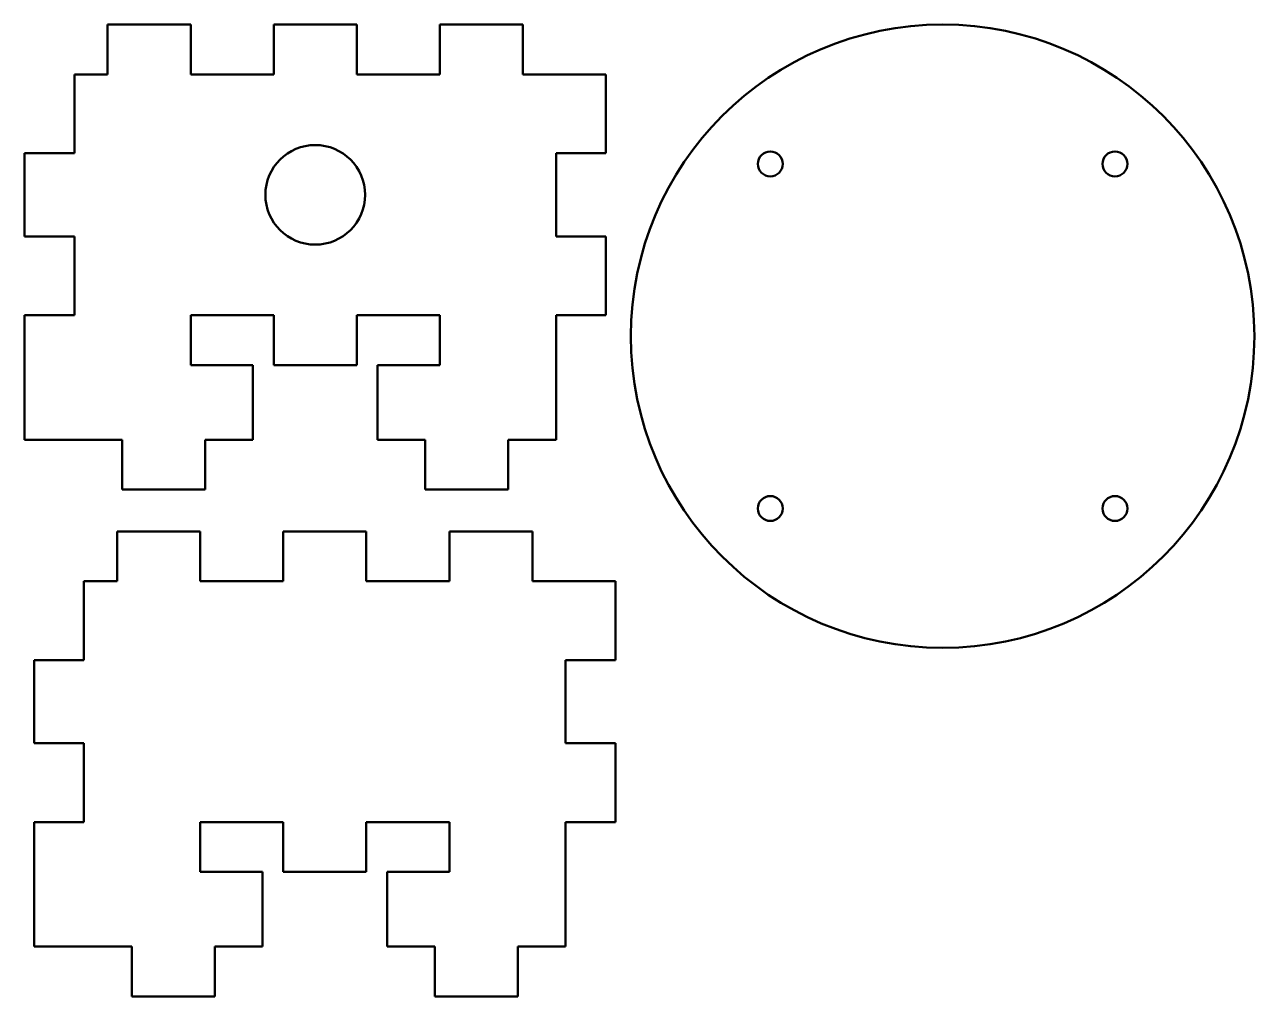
# Model space of a CAD drawing. Header units: millimetres. Extents: x 13 to 161, y 167 to 284.
import ezdxf

# ---------------------------------------------------------------- set-up
doc = ezdxf.new("R2010")
doc.units = ezdxf.units.MM
doc.layers.add('Visible (ISO)', color=7, linetype='Continuous', lineweight=50)

msp = doc.modelspace()

# ---------------------------------------------------------------- linework, layer by layer
at = {"layer": 'Visible (ISO)'}
for p, q in [((22.83, 284.48), (32.83, 284.48)), ((22.83, 278.48), (22.83, 284.48)), ((32.83, 284.48), (32.83, 278.48)), ((42.83, 284.48), (52.83, 284.48)), ((42.83, 278.48), (42.83, 284.48)), ((52.83, 284.48), (52.83, 278.48)), ((62.83, 284.48), (72.83, 284.48)), ((62.83, 278.48), (62.83, 284.48)), ((72.83, 284.48), (72.83, 278.48)), ((18.83, 278.48), (22.83, 278.48)), ((18.83, 268.98), (18.83, 278.48)), ((32.83, 278.48), (42.83, 278.48)), ((52.83, 278.48), (62.83, 278.48)), ((72.83, 278.48), (82.83, 278.48)), ((82.83, 278.48), (82.83, 268.98)), ((12.83, 268.98), (18.83, 268.98)), ((12.83, 258.98), (12.83, 268.98)), ((76.83, 258.98), (76.83, 268.98)), ((76.83, 268.98), (82.83, 268.98)), ((18.83, 258.98), (12.83, 258.98)), ((18.83, 249.48), (18.83, 258.98)), ((82.83, 258.98), (76.83, 258.98)), ((82.83, 258.98), (82.83, 249.48)), ((18.83, 249.48), (12.83, 249.48)), ((12.83, 249.48), (12.83, 234.48)), ((32.83, 249.48), (32.83, 243.48)), ((42.83, 249.48), (32.83, 249.48)), ((42.83, 243.48), (42.83, 249.48)), ((52.83, 249.48), (52.83, 243.48)), ((62.83, 249.48), (52.83, 249.48)), ((62.83, 243.48), (62.83, 249.48)), ((76.83, 234.48), (76.83, 249.48)), ((82.83, 249.48), (76.83, 249.48)), ((40.33, 243.48), (32.83, 243.48)), ((40.33, 234.48), (40.33, 243.48)), ((52.83, 243.48), (42.83, 243.48)), ((62.83, 243.48), (55.33, 243.48)), ((55.33, 243.48), (55.33, 234.48)), ((12.83, 234.48), (24.58, 234.48)), ((24.58, 234.48), (24.58, 228.48)), ((34.58, 228.48), (34.58, 234.48)), ((34.58, 234.48), (40.33, 234.48)), ((55.33, 234.48), (61.08, 234.48)), ((61.08, 234.48), (61.08, 228.48)), ((71.08, 228.48), (71.08, 234.48)), ((71.08, 234.48), (76.83, 234.48)), ((24.58, 228.48), (34.58, 228.48)), ((61.08, 228.48), (71.08, 228.48)), ((23.98, 223.43), (33.98, 223.43)), ((23.98, 217.43), (23.98, 223.43)), ((33.98, 223.43), (33.98, 217.43)), ((43.98, 223.43), (53.98, 223.43)), ((43.98, 217.43), (43.98, 223.43)), ((53.98, 223.43), (53.98, 217.43)), ((63.98, 223.43), (73.98, 223.43)), ((63.98, 217.43), (63.98, 223.43)), ((73.98, 223.43), (73.98, 217.43)), ((19.98, 217.43), (23.98, 217.43)), ((19.98, 207.93), (19.98, 217.43)), ((33.98, 217.43), (43.98, 217.43)), ((53.98, 217.43), (63.98, 217.43)), ((73.98, 217.43), (83.98, 217.43)), ((83.98, 217.43), (83.98, 207.93)), ((13.98, 207.93), (19.98, 207.93)), ((13.98, 197.93), (13.98, 207.93)), ((77.98, 197.93), (77.98, 207.93)), ((77.98, 207.93), (83.98, 207.93)), ((19.98, 197.93), (13.98, 197.93)), ((19.98, 188.43), (19.98, 197.93)), ((83.98, 197.93), (77.98, 197.93)), ((83.98, 197.93), (83.98, 188.43)), ((19.98, 188.43), (13.98, 188.43)), ((13.98, 188.43), (13.98, 173.43)), ((33.98, 188.43), (33.98, 182.43)), ((43.98, 188.43), (33.98, 188.43)), ((43.98, 182.43), (43.98, 188.43)), ((53.98, 188.43), (53.98, 182.43)), ((63.98, 188.43), (53.98, 188.43)), ((63.98, 182.43), (63.98, 188.43)), ((77.98, 173.43), (77.98, 188.43)), ((83.98, 188.43), (77.98, 188.43)), ((41.48, 182.43), (33.98, 182.43)), ((41.48, 173.43), (41.48, 182.43)), ((53.98, 182.43), (43.98, 182.43)), ((63.98, 182.43), (56.48, 182.43)), ((56.48, 182.43), (56.48, 173.43)), ((13.98, 173.43), (25.73, 173.43)), ((25.73, 173.43), (25.73, 167.43)), ((35.73, 167.43), (35.73, 173.43)), ((35.73, 173.43), (41.48, 173.43)), ((56.48, 173.43), (62.23, 173.43)), ((62.23, 173.43), (62.23, 167.43)), ((72.23, 167.43), (72.23, 173.43)), ((72.23, 173.43), (77.98, 173.43)), ((25.73, 167.43), (35.73, 167.43)), ((62.23, 167.43), (72.23, 167.43))]:
    msp.add_line(p, q, dxfattribs=at)
for centre, radius in [((123.38, 246.95), 37.54), ((47.83, 263.98), 6), ((102.63, 267.7), 1.5), ((144.13, 267.7), 1.5), ((102.63, 226.2), 1.5), ((144.13, 226.2), 1.5)]:
    msp.add_circle(centre, radius, dxfattribs=at)

doc.saveas('drawing.dxf')
